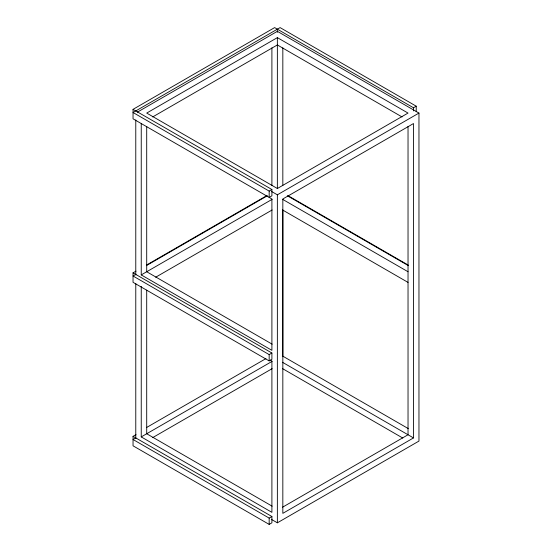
<?xml version="1.0" encoding="UTF-8"?>
<svg xmlns="http://www.w3.org/2000/svg" width="552" height="552" viewBox="0 0 552 552"><rect width="100%" height="100%" fill="white"/><g stroke="black" fill="none" stroke-linecap="round" stroke-linejoin="round"><path stroke-width="0.83" d="M146.708 290.138L146.708 433.755L272.143 506.17M141.243 123.544L141.243 274.903L271.901 350.334L271.901 198.982L133.039 118.811L133.039 109.351L274.634 27.6L413.496 107.771L416.229 106.191L416.229 111.711M137.269 112.208L277.366 31.326L418.961 113.07L418.961 441.076L277.366 522.82L271.405 519.377M277.366 37.633L146.708 113.07L277.366 188.508L408.031 113.07L277.366 37.633L277.366 188.57M152.676 116.941L277.366 44.953L402.056 116.941M269.169 191.095L271.901 189.515L271.901 195.829L269.169 197.409L269.169 191.095L133.039 112.504L280.099 27.6L416.229 106.191M133.039 272.847L271.901 353.018L271.901 359.324L269.169 360.904L133.039 282.313L133.039 272.847L136.02 271.122M146.452 265.098L266.437 195.829M146.466 265.574L267.423 195.739M135.771 274.42L133.039 276L269.169 354.591L271.901 353.018M271.405 191.378L277.366 194.815L418.961 113.07M141.243 274.903L272.143 199.327M155.664 277.228L272.143 209.981M146.466 427.579L265.926 358.607M133.039 436.342L271.901 516.513L271.901 522.82L269.169 524.4L133.039 445.809L133.039 436.342L136.02 434.624M135.771 437.922L133.039 439.495L269.169 518.087L271.901 516.513M141.243 286.412L141.243 436.908L272.143 361.332M152.676 437.626L272.143 368.653M282.596 507.184L408.031 434.762L408.031 126.408M413.496 437.922L282.831 513.353L282.831 198.982L413.496 123.544L413.496 437.922L282.438 362.257M288.282 195.822L408.045 264.967M287.316 195.739L408.266 265.574M133.039 109.351L271.901 189.515M282.596 199.327L408.031 271.743M282.596 209.981L408.031 282.403M272.143 344.165L146.708 271.743L146.708 126.408M282.327 355.881L408.266 428.593M270.411 360.132L271.901 360.994L271.901 512.346L141.243 436.908M282.596 368.653L402.801 438.06M413.496 107.771L413.496 110.924M282.831 47.817L282.831 185.41M282.831 209.919L282.831 356.171M277.366 29.18L277.366 32.333M277.366 194.815L277.366 522.82M271.901 47.817L271.901 185.41M269.169 354.591L269.169 360.904M269.169 518.087L269.169 524.4M135.778 119.956L135.778 274.924M135.778 283.528L135.778 438.495"/></g></svg>
